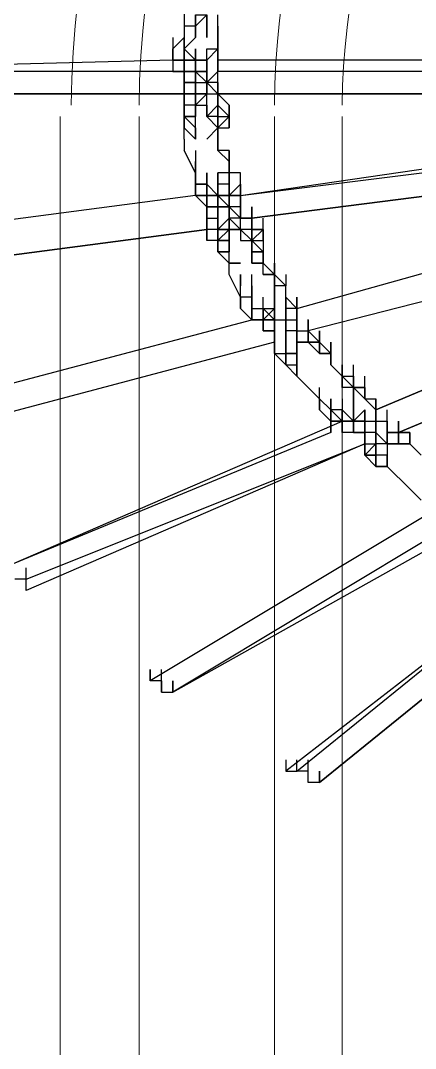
# Model space of a CAD drawing. Header units: inches. Extents: x 3324238 to 135265466, y -1036581 to 20094598.
# Drawn here: x 3353763.4 to 3353766.22, y -519275.81 to -519268.47 of the extents above; entities that cross this region are included whole.
import ezdxf

# ---------------------------------------------------------------- set-up
doc = ezdxf.new("R2010")
doc.units = ezdxf.units.IN
doc.header["$MEASUREMENT"] = 0
doc.layers.add('PDF_Geometry', color=7, linetype='Continuous')

msp = doc.modelspace()

# ---------------------------------------------------------------- linework, layer by layer
at = {"layer": 'PDF_Geometry', "lineweight": 25}
for points in [[(3353764.5711, -519268.3498), (3353764.5711, -519268.5109)], [(3353764.6517, -519268.5109), (3353764.6517, -519268.4303), (3353764.7323, -519268.4303), (3353764.7323, -519268.5109), (3353764.7323, -519268.4303), (3353764.7323, -519268.5109), (3353764.7323, -519268.5915), (3353764.7323, -519268.5109), (3353764.7323, -519268.5915), (3353764.7323, -519268.5109), (3353764.7323, -519268.4303), (3353764.7323, -519268.5109), (3353764.7323, -519268.4303), (3353764.6517, -519268.5109), (3353764.6517, -519268.4303), (3353764.6517, -519268.5109), (3353764.6517, -519268.5915)], [(3353764.8128, -519268.5109), (3353764.8128, -519268.4303)], [(3353768.8414, -519268.5109), (3353768.8414, -519268.4303), (3353768.8414, -519268.5109), (3353768.8414, -519268.4303), (3353768.8414, -519268.5109), (3353768.8414, -519268.5915), (3353768.8414, -519268.5109), (3353768.8414, -519268.5915), (3353768.8414, -519268.672), (3353768.8414, -519268.7526), (3353768.7608, -519268.7526), (3353764.8128, -519268.7526), (3353764.8128, -519268.8332), (3353764.8128, -519268.7526), (3353764.8128, -519268.8332), (3353764.8128, -519268.7526), (3353764.8128, -519268.672), (3353764.8128, -519268.7526), (3353764.8128, -519268.8332), (3353764.8128, -519268.7526), (3353764.8128, -519268.672)], [(3353764.5711, -519269.1555), (3353764.6517, -519269.1555), (3353764.6517, -519269.0749), (3353764.5711, -519269.0749), (3353764.5711, -519268.9943), (3353764.5711, -519268.9138), (3353764.5711, -519268.8332), (3353764.6517, -519268.8332), (3353764.5711, -519268.8332), (3353764.5711, -519268.7526), (3353764.4906, -519268.7526), (3353764.4906, -519268.672), (3353764.4906, -519268.7526), (3353764.5711, -519268.7526), (3353764.5711, -519268.672), (3353764.6517, -519268.5915), (3353764.6517, -519268.5109), (3353764.5711, -519268.5109), (3353764.5711, -519268.5915), (3353764.5711, -519268.672), (3353764.5711, -519268.5915), (3353764.5711, -519268.672), (3353764.5711, -519268.5915), (3353764.5711, -519268.672), (3353764.5711, -519268.5915), (3353764.5711, -519268.672), (3353764.5711, -519268.5915), (3353764.5711, -519268.672), (3353764.5711, -519268.5915), (3353764.5711, -519268.672)], [(3353764.8128, -519268.9138), (3353764.8128, -519268.9943), (3353764.8128, -519268.9138), (3353764.7323, -519268.9138), (3353764.7323, -519268.9943), (3353764.7323, -519268.9138), (3353764.7323, -519268.9943), (3353764.7323, -519268.9138), (3353764.7323, -519268.8332), (3353764.7323, -519268.7526), (3353764.7323, -519268.672), (3353764.8128, -519268.672), (3353764.8128, -519268.5915), (3353764.8128, -519268.672), (3353764.8128, -519268.5915), (3353764.8128, -519268.672), (3353764.8128, -519268.5915), (3353764.8128, -519268.672), (3353764.8128, -519268.5915), (3353764.8128, -519268.672), (3353764.8128, -519268.5915), (3353764.8128, -519268.5109), (3353764.8128, -519268.5915), (3353764.8128, -519268.5109), (3353764.8128, -519268.5915)], [(3353764.7323, -519268.5915), (3353764.7323, -519268.5109)], [(3353764.7323, -519268.5915), (3353764.7323, -519268.5109)], [(3353764.4906, -519268.5915), (3353764.4906, -519268.672), (3353764.4906, -519268.7526), (3353764.4906, -519268.8332), (3353764.5711, -519268.8332), (3353761.3482, -519268.8332), (3353761.3482, -519268.7526)], [(3353764.4906, -519268.7526), (3353764.4906, -519268.672), (3353764.5711, -519268.5915), (3353764.5711, -519268.672), (3353764.5711, -519268.5915)], [(3353764.5711, -519269.3166), (3353764.5711, -519269.236), (3353764.5711, -519269.1555), (3353764.5711, -519269.0749), (3353764.5711, -519268.9943), (3353764.5711, -519268.9138), (3353764.5711, -519268.9943), (3353764.5711, -519268.9138), (3353764.6517, -519268.9138), (3353764.5711, -519268.9138), (3353764.5711, -519268.8332), (3353764.5711, -519268.7526), (3353764.5711, -519268.672), (3353764.5711, -519268.5915), (3353764.5711, -519268.672), (3353764.5711, -519268.5915), (3353764.5711, -519268.672), (3353764.5711, -519268.7526), (3353764.5711, -519268.672), (3353764.6517, -519268.7526), (3353764.6517, -519268.8332), (3353764.6517, -519268.9138), (3353764.7323, -519268.9138), (3353764.7323, -519268.8332), (3353764.7323, -519268.7526), (3353764.7323, -519268.8332)], [(3353764.5711, -519268.672), (3353764.5711, -519268.5915)], [(3353764.8128, -519268.672), (3353764.8128, -519268.5915)], [(3353764.8128, -519268.672), (3353764.8128, -519268.5915)], [(3353764.8128, -519268.672), (3353764.8128, -519268.5915)], [(3353764.8128, -519268.672), (3353764.8128, -519268.5915)], [(3353764.8128, -519268.672), (3353764.8128, -519268.5915)], [(3353764.8128, -519268.672), (3353764.8128, -519268.5915)], [(3353764.5711, -519268.7526), (3353764.5711, -519268.672)], [(3353764.5711, -519268.672), (3353764.5711, -519268.7526), (3353764.6517, -519268.7526), (3353764.7323, -519268.7526), (3353764.6517, -519268.7526), (3353764.6517, -519268.672)], [(3353764.8128, -519268.9943), (3353764.8128, -519268.9138), (3353764.8128, -519268.8332), (3353764.8128, -519268.7526), (3353764.8128, -519268.672)], [(3353764.8128, -519268.7526), (3353764.8128, -519268.672)], [(3353764.8128, -519268.7526), (3353764.8128, -519268.672)], [(3353761.3482, -519268.9943), (3353764.5711, -519268.9943), (3353764.5711, -519268.9138), (3353764.5711, -519268.8332), (3353764.5711, -519268.7526), (3353764.5711, -519268.8332), (3353764.5711, -519268.7526), (3353764.4906, -519268.7526), (3353761.3482, -519268.8332)], [(3353768.8414, -519268.8332), (3353764.8128, -519268.8332), (3353764.7323, -519268.9138), (3353764.7323, -519268.9943), (3353764.6517, -519269.0749), (3353764.7323, -519269.0749), (3353764.7323, -519268.9943), (3353764.7323, -519268.9138), (3353764.7323, -519268.9943), (3353764.7323, -519268.9138), (3353764.7323, -519268.8332), (3353764.6517, -519268.8332), (3353764.6517, -519268.9138), (3353764.6517, -519268.8332), (3353764.5711, -519268.8332), (3353764.5711, -519268.7526), (3353764.5711, -519268.8332), (3353764.5711, -519268.7526)], [(3353764.6517, -519268.7526), (3353764.5711, -519268.7526), (3353764.6517, -519268.7526)], [(3353764.6517, -519268.8332), (3353764.6517, -519268.7526), (3353764.6517, -519268.8332)], [(3353764.6517, -519268.8332), (3353764.6517, -519268.7526)], [(3353764.6517, -519268.8332), (3353764.6517, -519268.7526)], [(3353764.6517, -519268.8332), (3353764.6517, -519268.7526)], [(3353764.6517, -519268.8332), (3353764.6517, -519268.7526)], [(3353764.6517, -519268.8332), (3353764.6517, -519268.7526)], [(3353764.6517, -519268.8332), (3353764.6517, -519268.7526)], [(3353764.6517, -519268.8332), (3353764.6517, -519268.7526)], [(3353764.7323, -519268.8332), (3353764.7323, -519268.7526)], [(3353764.7323, -519268.8332), (3353764.7323, -519268.7526)], [(3353764.7323, -519268.7526), (3353764.7323, -519268.8332)], [(3353764.8128, -519268.8332), (3353764.8128, -519268.7526)], [(3353764.7323, -519269.1555), (3353764.7323, -519269.0749), (3353764.7323, -519268.9943), (3353764.6517, -519268.9943), (3353764.5711, -519268.9943), (3353761.3482, -519268.9943), (3353761.3482, -519268.9138), (3353761.3482, -519268.8332)], [(3353764.6517, -519268.8332), (3353764.7323, -519268.9138)], [(3353764.6517, -519268.8332), (3353764.7323, -519268.8332)], [(3353764.6517, -519268.9138), (3353764.6517, -519268.8332)], [(3353764.6517, -519268.9138), (3353764.6517, -519268.8332)], [(3353764.6517, -519268.8332), (3353764.7323, -519268.8332)], [(3353764.6517, -519268.9138), (3353764.6517, -519268.8332)], [(3353764.6517, -519268.9138), (3353764.6517, -519268.8332)], [(3353764.6517, -519268.9137), (3353764.6517, -519268.8332)], [(3353764.6517, -519268.9138), (3353764.6517, -519268.8332)], [(3353764.7322, -519268.9137), (3353764.7322, -519268.8332)], [(3353764.7323, -519268.9943), (3353764.7323, -519268.9138), (3353764.7323, -519268.8332)], [(3353764.7323, -519268.9138), (3353764.7323, -519268.8332)], [(3353764.7323, -519268.9138), (3353764.7323, -519268.8332)], [(3353764.7323, -519268.9138), (3353764.7323, -519268.8332)], [(3353764.7323, -519268.9137), (3353764.7323, -519268.8332)], [(3353764.5711, -519268.9943), (3353764.6517, -519268.9943), (3353764.6517, -519268.9138)], [(3353764.6517, -519269.0749), (3353764.6517, -519268.9943), (3353764.6517, -519268.9138)], [(3353764.6517, -519268.9943), (3353764.6517, -519268.9138), (3353764.6517, -519268.9943)], [(3353764.6517, -519268.9943), (3353764.6517, -519268.9138)], [(3353764.6517, -519269.1555), (3353764.6517, -519269.0749), (3353764.6517, -519268.9943), (3353764.5711, -519268.9943)], [(3353764.5711, -519269.0749), (3353764.5711, -519268.9943)], [(3353764.6517, -519269.0749), (3353764.6517, -519269.1555), (3353764.6517, -519269.0749), (3353764.6517, -519268.9943)], [(3353764.6517, -519268.9943), (3353764.6517, -519269.0749), (3353764.7323, -519269.0749)], [(3353764.7322, -519269.0749), (3353764.7322, -519268.9943)], [(3353764.7323, -519268.9943), (3353764.8128, -519268.9943)], [(3353768.7608, -519268.9943), (3353764.8128, -519268.9943), (3353768.7608, -519268.9943)], [(3353764.8128, -519269.0749), (3353764.8128, -519268.9943)], [(3353764.5711, -519269.0749), (3353764.5711, -519269.1555), (3353764.5711, -519269.0749), (3353764.5711, -519269.1555), (3353764.6517, -519269.1555)], [(3353764.5711, -519269.1555), (3353764.5711, -519269.0749)], [(3353764.5711, -519269.236), (3353764.5711, -519269.1555), (3353764.5711, -519269.0749)], [(3353764.5711, -519269.1555), (3353764.5711, -519269.0749)], [(3353764.6517, -519269.0749), (3353764.6517, -519269.1555), (3353764.6517, -519269.0749)], [(3353764.6517, -519269.1555), (3353764.6517, -519269.0749)], [(3353764.8934, -519269.5583), (3353764.8934, -519269.6389), (3353764.8934, -519269.7195), (3353764.974, -519269.6389), (3353764.974, -519269.5583), (3353764.8934, -519269.5583), (3353764.8934, -519269.4777), (3353764.8934, -519269.3972), (3353764.8128, -519269.3972), (3353764.8128, -519269.3166), (3353764.8128, -519269.236), (3353764.8128, -519269.3166), (3353764.8128, -519269.3972), (3353764.8128, -519269.3166), (3353764.8128, -519269.236), (3353764.7323, -519269.3166), (3353764.8128, -519269.236), (3353764.7323, -519269.1555), (3353764.8128, -519269.0749), (3353764.8128, -519269.1555), (3353764.8128, -519269.236), (3353764.8128, -519269.1555), (3353764.8128, -519269.236), (3353764.8128, -519269.1555), (3353764.8128, -519269.236), (3353764.8128, -519269.1555)], [(3353764.7323, -519269.1555), (3353764.7323, -519269.0749), (3353764.7323, -519269.1555)], [(3353764.8128, -519269.1555), (3353764.8128, -519269.0749)], [(3353764.8128, -519269.1555), (3353764.8128, -519269.0749)], [(3353764.5711, -519269.236), (3353764.5711, -519269.1555), (3353764.5711, -519269.236)], [(3353764.5711, -519269.1555), (3353764.6517, -519269.1555), (3353764.5711, -519269.1555)], [(3353764.6517, -519269.1555), (3353764.5711, -519269.1555), (3353764.5711, -519269.236)], [(3353764.5711, -519269.236), (3353764.5711, -519269.1555)], [(3353764.8128, -519269.1555), (3353764.7323, -519269.1555)], [(3353764.8128, -519269.236), (3353764.8128, -519269.1555)], [(3353764.8128, -519269.236), (3353764.8934, -519269.236), (3353764.8934, -519269.1555)], [(3353764.8128, -519269.236), (3353764.8128, -519269.1555)], [(3353764.8128, -519269.1555), (3353764.8128, -519269.236), (3353764.8128, -519269.1555)], [(3353764.8128, -519269.1555), (3353764.8128, -519269.236)], [(3353764.8128, -519269.236), (3353764.8128, -519269.1555)], [(3353765.0546, -519269.9612), (3353765.0546, -519270.0418), (3353765.0546, -519269.9612), (3353765.0546, -519270.0418), (3353764.974, -519269.9612), (3353764.974, -519269.8806), (3353764.974, -519269.8), (3353764.8934, -519269.8), (3353764.8934, -519269.8806), (3353764.8934, -519269.8), (3353764.8934, -519269.7195), (3353764.974, -519269.7195), (3353768.8414, -519269.1555)], [(3353764.8128, -519269.3166), (3353764.8128, -519269.236), (3353764.8128, -519269.3166)], [(3353764.8128, -519269.3166), (3353764.8128, -519269.236)], [(3353764.974, -519269.7195), (3353764.974, -519269.6389), (3353764.974, -519269.7195), (3353764.8934, -519269.7195), (3353764.8934, -519269.8), (3353764.8934, -519269.7195), (3353764.8934, -519269.6389), (3353764.8934, -519269.7195), (3353764.8934, -519269.8), (3353764.8934, -519269.8806), (3353764.8934, -519269.8), (3353764.8934, -519269.8806), (3353764.8934, -519269.8), (3353764.8934, -519269.7195), (3353764.8934, -519269.8), (3353764.8934, -519269.7195), (3353764.8934, -519269.8), (3353764.8934, -519269.8806), (3353764.8934, -519269.8), (3353764.8934, -519269.7195), (3353764.8934, -519269.6389), (3353764.8934, -519269.7195), (3353764.8934, -519269.6389), (3353764.8934, -519269.7195), (3353764.8934, -519269.6389), (3353764.8934, -519269.7195), (3353764.974, -519269.7195), (3353768.8414, -519269.236)], [(3353764.5711, -519269.3166), (3353764.5711, -519269.3972)], [(3353764.6517, -519269.3972), (3353764.6517, -519269.4777), (3353764.6517, -519269.5583), (3353764.6517, -519269.6389), (3353764.6517, -519269.7195), (3353764.6517, -519269.6389), (3353764.6517, -519269.5583), (3353764.6517, -519269.6389), (3353764.6517, -519269.5583), (3353764.6517, -519269.6389), (3353764.6517, -519269.5583), (3353764.6517, -519269.6389), (3353764.6517, -519269.5583), (3353764.6517, -519269.6389), (3353764.6517, -519269.7195), (3353764.6517, -519269.6389), (3353764.6517, -519269.5583), (3353764.6517, -519269.4777), (3353764.6517, -519269.5583), (3353764.6517, -519269.6389), (3353764.6517, -519269.7195), (3353764.6517, -519269.6389), (3353764.6517, -519269.5583), (3353764.5711, -519269.3972)], [(3353764.8128, -519269.3972), (3353764.8934, -519269.4777), (3353764.8934, -519269.5583), (3353764.8934, -519269.6389), (3353764.8128, -519269.6389), (3353764.8128, -519269.7195), (3353764.8128, -519269.6389), (3353764.8128, -519269.7195), (3353764.8128, -519269.6389), (3353764.8128, -519269.7195), (3353764.8128, -519269.6389), (3353764.8128, -519269.7195), (3353764.8128, -519269.6389), (3353764.8128, -519269.7195), (3353764.8128, -519269.8), (3353764.8128, -519269.8806), (3353764.8128, -519269.8), (3353764.8128, -519269.8806), (3353764.8128, -519269.8), (3353764.8128, -519269.8806), (3353764.8128, -519269.8), (3353764.8128, -519269.8806), (3353764.8128, -519269.9612), (3353764.8128, -519269.8806), (3353764.8128, -519269.9612), (3353764.8934, -519269.8806), (3353764.8934, -519269.8), (3353764.8934, -519269.7195), (3353764.8934, -519269.8), (3353764.8934, -519269.7195), (3353764.8128, -519269.7195), (3353764.8934, -519269.7195), (3353764.8934, -519269.8), (3353764.8934, -519269.8806), (3353764.8934, -519269.8), (3353764.8934, -519269.7195), (3353764.8934, -519269.6389), (3353764.8934, -519269.7195), (3353764.8934, -519269.6389), (3353764.8934, -519269.5583), (3353764.8128, -519269.5583), (3353764.8128, -519269.6389), (3353764.8128, -519269.7195), (3353764.8128, -519269.6389), (3353764.8128, -519269.7195), (3353764.8128, -519269.8)], [(3353764.8934, -519269.4778), (3353764.8934, -519269.3972)], [(3353768.8414, -519269.3972), (3353765.0546, -519269.8806), (3353768.8414, -519269.3972)], [(3353764.6517, -519269.4777), (3353764.6517, -519269.5583), (3353764.6517, -519269.6389), (3353764.7323, -519269.6389), (3353764.7323, -519269.7195), (3353764.7323, -519269.6389), (3353764.7323, -519269.7195), (3353764.7323, -519269.8), (3353764.7323, -519269.7195), (3353764.7323, -519269.8), (3353764.7323, -519269.8806), (3353764.7323, -519269.8), (3353764.7323, -519269.7195), (3353764.7323, -519269.8), (3353764.7323, -519269.7195)], [(3353764.6517, -519269.5583), (3353764.6517, -519269.4778)], [(3353764.8934, -519269.4778), (3353764.8934, -519269.5583), (3353764.8128, -519269.5583), (3353764.8128, -519269.6389), (3353764.8128, -519269.5583), (3353764.8128, -519269.6389), (3353764.8128, -519269.7195), (3353764.8128, -519269.8), (3353764.8128, -519269.7195), (3353764.8128, -519269.6389), (3353764.8128, -519269.7195), (3353764.8128, -519269.8), (3353764.8128, -519269.7195), (3353764.8128, -519269.6389), (3353764.8128, -519269.7195), (3353764.8128, -519269.6389), (3353764.8128, -519269.7195), (3353764.8128, -519269.8), (3353764.8128, -519269.7195)], [(3353764.8934, -519269.4777), (3353764.8934, -519269.5583), (3353764.8934, -519269.4777)], [(3353764.8934, -519269.5583), (3353764.8934, -519269.4777)], [(3353764.8934, -519269.5583), (3353764.8934, -519269.4778)], [(3353765.3768, -519270.6058), (3353765.3768, -519270.6863), (3353765.3768, -519270.6058), (3353765.3768, -519270.6863), (3353765.3768, -519270.7669), (3353765.3768, -519270.6863), (3353765.3768, -519270.7669), (3353765.3768, -519270.6863), (3353765.3768, -519270.6058), (3353765.3768, -519270.5252), (3353765.3768, -519270.6058), (3353765.3768, -519270.5252), (3353765.3768, -519270.6058), (3353765.3768, -519270.5252), (3353765.3768, -519270.6058), (3353765.3768, -519270.5252), (3353765.3768, -519270.4446), (3353765.3768, -519270.5252), (3353768.8414, -519269.5583), (3353768.922, -519269.5583), (3353768.922, -519269.4778), (3353768.922, -519269.5583), (3353768.922, -519269.6389)], [(3353764.6517, -519269.5583), (3353764.6517, -519269.6389), (3353764.6517, -519269.5583)], [(3353764.6517, -519269.6389), (3353764.6517, -519269.5583)], [(3353764.6517, -519269.6389), (3353764.6517, -519269.5583)], [(3353764.6517, -519269.6389), (3353764.6517, -519269.5583)], [(3353764.6517, -519269.6389), (3353764.6517, -519269.5583)], [(3353764.8934, -519269.7195), (3353764.8934, -519269.6389), (3353764.8934, -519269.7195), (3353764.8934, -519269.8), (3353764.8128, -519269.8), (3353764.8128, -519269.7195), (3353764.7323, -519269.7195), (3353764.7323, -519269.6389), (3353764.7323, -519269.5583), (3353764.7323, -519269.6389), (3353764.7323, -519269.5583)], [(3353764.6517, -519269.7195), (3353764.6517, -519269.6389)], [(3353764.6517, -519269.7195), (3353764.6517, -519269.6389)], [(3353764.6517, -519269.6389), (3353764.7323, -519269.6389), (3353764.6517, -519269.6389)], [(3353764.6517, -519269.7195), (3353764.6517, -519269.6389)], [(3353764.7323, -519269.8), (3353764.7323, -519269.7195), (3353764.7323, -519269.6389), (3353764.7323, -519269.7195), (3353764.6517, -519269.7195), (3353764.7323, -519269.8), (3353764.7323, -519269.7195)], [(3353764.7323, -519269.8), (3353764.7323, -519269.7195), (3353764.7323, -519269.6389)], [(3353764.7323, -519269.7195), (3353764.7323, -519269.6389)], [(3353765.2963, -519270.2835), (3353765.2963, -519270.364), (3353765.2157, -519270.364), (3353765.2157, -519270.2835), (3353765.2157, -519270.364), (3353765.2157, -519270.4446), (3353765.2157, -519270.364), (3353765.2157, -519270.4446), (3353765.2157, -519270.5252), (3353765.2157, -519270.6058), (3353765.1351, -519270.6058), (3353765.1351, -519270.6863), (3353765.1351, -519270.6058), (3353765.2157, -519270.5252), (3353765.2157, -519270.6058), (3353765.2157, -519270.6863), (3353765.1351, -519270.6863), (3353765.1351, -519270.6058), (3353765.1351, -519270.6863), (3353765.1351, -519270.6058), (3353765.0546, -519270.6058), (3353765.0546, -519270.5252), (3353765.0546, -519270.4446), (3353765.0546, -519270.5252), (3353765.0546, -519270.4446), (3353765.0546, -519270.5252), (3353765.0546, -519270.4446), (3353764.974, -519270.4446), (3353764.8934, -519270.2835), (3353764.8934, -519270.2029), (3353764.8128, -519270.1223), (3353764.8128, -519270.0418), (3353764.8128, -519269.9612), (3353764.8128, -519269.8806), (3353764.8128, -519269.8), (3353764.8128, -519269.7195), (3353764.8934, -519269.8), (3353764.974, -519269.8806), (3353764.974, -519269.8), (3353764.974, -519269.8806), (3353765.0546, -519269.8806), (3353765.0546, -519269.8), (3353765.0546, -519269.8806), (3353765.0546, -519269.8), (3353765.0546, -519269.8806), (3353765.0546, -519269.8), (3353765.0546, -519269.8806), (3353765.0546, -519269.9612), (3353764.974, -519269.9612), (3353764.8934, -519269.9612), (3353764.8934, -519269.8806), (3353764.8934, -519269.8), (3353764.8934, -519269.7195), (3353764.8934, -519269.6389)], [(3353764.8128, -519269.7195), (3353764.8128, -519269.6389)], [(3353764.8128, -519269.7195), (3353764.8128, -519269.6389)], [(3353764.8128, -519269.7195), (3353764.8128, -519269.6389)], [(3353764.8128, -519269.7195), (3353764.8128, -519269.6389)], [(3353764.8128, -519269.7195), (3353764.8128, -519269.6389)], [(3353764.8128, -519269.7195), (3353764.8128, -519269.6389)], [(3353764.8128, -519269.7195), (3353764.8128, -519269.6389)], [(3353764.8128, -519269.7195), (3353764.8128, -519269.6389)], [(3353764.8128, -519269.7195), (3353764.8128, -519269.6389)], [(3353764.8128, -519269.7195), (3353764.8128, -519269.6389)], [(3353764.8128, -519269.7195), (3353764.8128, -519269.6389)], [(3353764.8934, -519269.8806), (3353764.8934, -519269.8), (3353764.8934, -519269.8806), (3353764.8934, -519269.8), (3353764.8934, -519269.7195), (3353764.8934, -519269.6389)], [(3353764.8934, -519269.7195), (3353764.8934, -519269.6389)], [(3353764.8934, -519269.7195), (3353764.8934, -519269.6389)], [(3353765.0546, -519269.8806), (3353764.974, -519269.8806), (3353764.974, -519269.8), (3353764.974, -519269.7195), (3353764.974, -519269.6389), (3353764.974, -519269.7195), (3353764.974, -519269.8)], [(3353764.6517, -519269.7195), (3353761.59, -519270.1223)], [(3353764.6517, -519269.7195), (3353761.59, -519270.1223)], [(3353764.7323, -519269.8), (3353764.7323, -519269.7195), (3353764.6517, -519269.7195)], [(3353764.7323, -519269.8), (3353764.7323, -519269.7195), (3353764.8128, -519269.7195)], [(3353765.0546, -519270.0418), (3353765.0546, -519269.9612), (3353765.0546, -519269.8806), (3353764.974, -519269.8806), (3353764.8934, -519269.8806), (3353764.8934, -519269.9612), (3353764.974, -519269.9612), (3353764.974, -519270.0418), (3353765.0546, -519270.0418), (3353764.974, -519269.9612), (3353764.8934, -519269.8806), (3353764.8934, -519269.8), (3353764.8934, -519269.8806), (3353764.8128, -519269.9612), (3353764.8128, -519269.8806), (3353764.8128, -519269.8), (3353764.8128, -519269.8806), (3353764.8128, -519269.8), (3353764.8128, -519269.7195), (3353764.8128, -519269.8), (3353764.8128, -519269.8806), (3353764.8128, -519269.8), (3353764.8128, -519269.8806), (3353764.8128, -519269.9612), (3353764.8128, -519270.0418), (3353764.8128, -519270.1223), (3353764.8128, -519270.0418), (3353764.8128, -519269.9612), (3353764.8128, -519270.0418), (3353764.8934, -519270.0418), (3353764.8934, -519269.9612), (3353764.8934, -519270.0418), (3353764.8128, -519270.0418), (3353764.8934, -519269.9612), (3353764.8128, -519270.0418), (3353764.8128, -519269.9612)], [(3353764.8128, -519269.8), (3353764.8128, -519269.7195)], [(3353764.8128, -519269.8806), (3353764.8128, -519269.8), (3353764.8128, -519269.7195)], [(3353764.8934, -519269.7195), (3353764.8934, -519269.8)], [(3353764.974, -519269.8806), (3353764.974, -519269.8), (3353764.974, -519269.7195)], [(3353768.922, -519269.8806), (3353768.922, -519269.8), (3353768.922, -519269.8806), (3353768.922, -519269.8), (3353768.922, -519269.7195), (3353768.922, -519269.8), (3353768.922, -519269.7195), (3353768.922, -519269.8), (3353768.922, -519269.7195), (3353768.922, -519269.8), (3353768.922, -519269.7195), (3353768.922, -519269.8), (3353765.4574, -519270.6863), (3353765.4574, -519270.7669), (3353765.4574, -519270.6863), (3353765.538, -519270.7669), (3353765.538, -519270.6863), (3353765.538, -519270.7669), (3353765.538, -519270.8475), (3353765.538, -519270.7669), (3353765.538, -519270.6863)], [(3353764.7323, -519269.8), (3353764.8128, -519269.8), (3353764.7323, -519269.8)], [(3353764.8128, -519269.8), (3353764.8934, -519269.8)], [(3353764.8128, -519269.8806), (3353764.8128, -519269.8)], [(3353764.8934, -519269.8806), (3353764.8934, -519269.8)], [(3353764.8934, -519269.8), (3353764.8934, -519269.8806), (3353764.8934, -519269.9612)], [(3353764.8934, -519269.8806), (3353764.8934, -519269.8)], [(3353764.8934, -519269.8806), (3353764.8934, -519269.8)], [(3353764.8934, -519269.8806), (3353764.8934, -519269.8)], [(3353765.0545, -519269.8806), (3353765.0545, -519269.8)], [(3353765.0545, -519269.8806), (3353765.0545, -519269.8)], [(3353765.0545, -519269.8806), (3353765.0545, -519269.8)], [(3353765.0545, -519269.8806), (3353765.0545, -519269.8)], [(3353765.0546, -519269.8), (3353765.0546, -519269.8806), (3353765.0546, -519269.9612), (3353765.0546, -519270.0418), (3353765.0546, -519270.1223), (3353765.0546, -519270.0418), (3353765.0546, -519269.9612), (3353765.0546, -519269.8806), (3353765.0546, -519269.9612), (3353765.0546, -519270.0418), (3353765.0546, -519269.9612), (3353765.0546, -519270.0418), (3353765.1351, -519269.9612), (3353765.1351, -519269.8806)], [(3353765.9408, -519271.2503), (3353765.9408, -519271.1698), (3353765.9408, -519271.2503), (3353765.9408, -519271.1698), (3353765.9408, -519271.2503), (3353765.9408, -519271.1698), (3353765.9408, -519271.2503), (3353765.9408, -519271.3309), (3353765.9408, -519271.2503), (3353765.9408, -519271.3309), (3353765.9408, -519271.2503), (3353769.0025, -519269.9612), (3353769.0025, -519269.8806), (3353769.0025, -519269.8), (3353769.0025, -519269.8806), (3353769.0025, -519269.8), (3353769.0025, -519269.8806), (3353768.922, -519269.8806)], [(3353764.8128, -519269.8806), (3353764.8128, -519269.9612), (3353764.7323, -519269.9612), (3353764.7323, -519270.0418), (3353764.7323, -519269.9612), (3353761.6705, -519270.364), (3353761.6705, -519270.2835), (3353761.6705, -519270.364), (3353764.7323, -519269.9612), (3353764.7323, -519269.8806), (3353764.8128, -519269.8806), (3353764.8128, -519269.9612)], [(3353764.7323, -519269.9612), (3353764.7323, -519269.8806)], [(3353764.8934, -519270.0418), (3353764.8128, -519270.0418), (3353764.8128, -519269.9612), (3353764.8128, -519270.0418), (3353764.8128, -519270.1223), (3353764.8128, -519270.0418), (3353764.8128, -519270.1223), (3353764.8128, -519270.0418), (3353764.8128, -519270.1223), (3353764.8128, -519270.0418), (3353764.7323, -519270.0418), (3353764.7323, -519269.9612), (3353764.7323, -519269.8806), (3353764.7323, -519269.9612), (3353764.7323, -519269.8806), (3353764.7323, -519269.9612), (3353764.7323, -519269.8806)], [(3353764.8128, -519269.9612), (3353764.8128, -519269.8806)], [(3353764.8128, -519269.9612), (3353764.8128, -519269.8806)], [(3353764.8934, -519269.8806), (3353764.8934, -519269.9612), (3353764.8934, -519269.8806)], [(3353764.974, -519269.9612), (3353764.974, -519269.8806)], [(3353765.0545, -519269.9612), (3353765.0545, -519269.8806)], [(3353764.8934, -519269.9612), (3353764.8128, -519269.9612), (3353764.8934, -519269.9612)], [(3353764.8128, -519270.0417), (3353764.8128, -519269.9612)], [(3353765.0546, -519269.9612), (3353765.1351, -519269.9612), (3353765.0546, -519269.9612)], [(3353765.2157, -519270.6058), (3353765.2963, -519270.6058), (3353765.2963, -519270.5252), (3353765.2963, -519270.4446), (3353765.2963, -519270.364), (3353765.2157, -519270.2835), (3353765.1351, -519270.2029), (3353765.1351, -519270.1223), (3353765.1351, -519270.2029), (3353765.1351, -519270.1223), (3353765.0546, -519270.1223), (3353765.1351, -519270.1223), (3353765.0546, -519270.0418), (3353765.0546, -519269.9612), (3353765.0546, -519270.0418), (3353765.0546, -519270.1223), (3353765.0546, -519270.2029), (3353765.0546, -519270.1223), (3353765.0546, -519270.0418), (3353765.1351, -519270.0418), (3353765.1351, -519269.9612), (3353765.1351, -519270.0418), (3353765.1351, -519270.1223)], [(3353765.1351, -519270.2835), (3353765.2157, -519270.2835), (3353765.2157, -519270.2029), (3353765.2157, -519270.2835), (3353765.2157, -519270.364), (3353765.2157, -519270.2835), (3353765.1351, -519270.2835), (3353765.1351, -519270.2029), (3353765.1351, -519270.1223), (3353765.1351, -519270.2029), (3353765.0546, -519270.2029), (3353765.0546, -519270.1223), (3353765.0546, -519270.0418), (3353765.0546, -519270.1223), (3353765.0546, -519270.0418), (3353765.0546, -519269.9612), (3353765.0546, -519270.0418), (3353765.0546, -519269.9612)], [(3353765.0546, -519270.0418), (3353765.0546, -519269.9612)], [(3353769.0025, -519269.9612), (3353765.9408, -519271.2503)], [(3353764.8934, -519270.0417), (3353764.8128, -519270.0417)], [(3353764.8934, -519270.2029), (3353764.8934, -519270.1223), (3353764.8128, -519270.1223), (3353764.8934, -519270.1223), (3353764.8934, -519270.0418), (3353764.8934, -519270.1223)], [(3353764.8128, -519270.0418), (3353764.8128, -519270.1223), (3353764.8128, -519270.0418)], [(3353765.0545, -519270.1223), (3353765.0545, -519270.0418)], [(3353765.0546, -519270.2029), (3353765.0546, -519270.1223)], [(3353765.1351, -519270.2029), (3353765.1351, -519270.1223)], [(3353764.8934, -519270.2029), (3353764.974, -519270.2029), (3353764.8934, -519270.2029)], [(3353765.0546, -519270.2029), (3353765.1351, -519270.2029), (3353765.0546, -519270.2029)], [(3353765.2157, -519270.2835), (3353765.2157, -519270.2029)], [(3353766.0214, -519271.4115), (3353766.0214, -519271.3309), (3353766.0214, -519271.4115), (3353766.0214, -519271.3309), (3353766.0214, -519271.4115), (3353766.0214, -519271.3309), (3353766.0214, -519271.4115), (3353766.102, -519271.4115), (3353766.102, -519271.492), (3353766.1825, -519271.492), (3353766.1825, -519271.4115), (3353766.1825, -519271.492), (3353766.1825, -519271.4115), (3353766.1825, -519271.492), (3353766.1825, -519271.4115), (3353766.102, -519271.4115), (3353769.0025, -519270.2029), (3353766.102, -519271.4115), (3353766.0214, -519271.4115), (3353766.0214, -519271.492), (3353766.0214, -519271.5726), (3353766.0214, -519271.6532), (3353765.9408, -519271.6532), (3353765.8603, -519271.5726), (3353765.8603, -519271.492), (3353765.8603, -519271.4115), (3353765.8603, -519271.3309)], [(3353764.974, -519270.4446), (3353764.974, -519270.364), (3353764.974, -519270.2835)], [(3353764.974, -519270.4446), (3353764.974, -519270.364), (3353764.974, -519270.2835), (3353764.974, -519270.364)], [(3353765.0545, -519270.4446), (3353765.0545, -519270.364), (3353765.0545, -519270.2835)], [(3353765.2157, -519270.2835), (3353765.2157, -519270.364), (3353765.2157, -519270.2835)], [(3353765.2157, -519270.364), (3353765.2157, -519270.2835)], [(3353765.2157, -519270.364), (3353765.2157, -519270.2835)], [(3353765.0546, -519270.4446), (3353765.0546, -519270.5252), (3353765.0546, -519270.4446), (3353765.0546, -519270.364), (3353765.0546, -519270.4446), (3353765.0546, -519270.5252), (3353765.0546, -519270.4446), (3353765.0546, -519270.5252), (3353765.0546, -519270.6058), (3353765.0546, -519270.5252), (3353765.1351, -519270.5252), (3353765.1351, -519270.6058), (3353765.0546, -519270.6058), (3353765.0546, -519270.5252), (3353765.0546, -519270.4446), (3353765.0546, -519270.5252), (3353765.0546, -519270.4446), (3353765.0546, -519270.5252), (3353765.1351, -519270.5252), (3353765.1351, -519270.6058), (3353765.0546, -519270.6058), (3353765.1351, -519270.6058), (3353765.2157, -519270.6058), (3353765.2157, -519270.6863), (3353765.2157, -519270.6058), (3353765.2157, -519270.5252), (3353765.2157, -519270.6058), (3353765.2157, -519270.6863), (3353765.2157, -519270.6058), (3353765.2157, -519270.5252), (3353765.2157, -519270.6058), (3353765.2157, -519270.6863), (3353765.2157, -519270.7669), (3353765.2157, -519270.6863), (3353765.2157, -519270.7669), (3353765.2157, -519270.6863), (3353765.2157, -519270.7669), (3353765.2157, -519270.6863), (3353765.2157, -519270.7669), (3353765.2157, -519270.8475), (3353765.2963, -519270.8475), (3353765.2963, -519270.928), (3353765.2963, -519270.8475), (3353765.3768, -519270.8475), (3353765.3768, -519270.928), (3353765.3768, -519271.0086), (3353765.2963, -519270.928), (3353765.3768, -519270.928), (3353765.3768, -519271.0086), (3353765.3768, -519270.928)], [(3353764.974, -519270.4446), (3353764.974, -519270.5252), (3353764.974, -519270.4446)], [(3353765.0545, -519270.5252), (3353765.0545, -519270.4446)], [(3353765.1351, -519270.6058), (3353765.1351, -519270.5252), (3353765.1351, -519270.4446)], [(3353765.2157, -519270.7669), (3353765.2157, -519270.6863), (3353765.2157, -519270.6058), (3353765.2157, -519270.5252), (3353765.2157, -519270.6058), (3353765.2157, -519270.5252), (3353765.2157, -519270.4446)], [(3353765.2962, -519270.4446), (3353765.2962, -519270.5252)], [(3353765.2963, -519270.5252), (3353765.2963, -519270.4446)], [(3353765.2963, -519270.5252), (3353765.2963, -519270.4446)], [(3353765.3768, -519270.7669), (3353765.3768, -519270.6863), (3353765.3768, -519270.7669), (3353765.3768, -519270.6863), (3353765.3768, -519270.7669), (3353765.3768, -519270.6863), (3353765.3768, -519270.7669), (3353765.3768, -519270.6863), (3353765.3768, -519270.6058), (3353765.3768, -519270.6863), (3353765.4574, -519270.6863), (3353765.4574, -519270.6058), (3353765.4574, -519270.6863), (3353765.4574, -519270.6058), (3353765.4574, -519270.6863), (3353765.4574, -519270.7669), (3353765.538, -519270.7669), (3353765.538, -519270.8475), (3353765.538, -519270.7669), (3353765.4574, -519270.7669), (3353765.3768, -519270.7669), (3353765.3768, -519270.6863), (3353765.3768, -519270.7669), (3353765.3768, -519270.6863), (3353765.3768, -519270.7669), (3353765.3768, -519270.6863), (3353765.3768, -519270.6058), (3353765.3768, -519270.6863), (3353765.2963, -519270.6863), (3353765.2963, -519270.6058), (3353765.2963, -519270.6863), (3353765.2963, -519270.7669), (3353765.2963, -519270.6863), (3353765.2963, -519270.6058), (3353765.3768, -519270.6058), (3353765.3768, -519270.5252), (3353765.2963, -519270.5252), (3353765.2963, -519270.4446), (3353765.3768, -519270.5252), (3353765.3768, -519270.4446)], [(3353765.2963, -519270.5252), (3353765.2963, -519270.4446)], [(3353765.2963, -519270.5252), (3353765.2963, -519270.4446)], [(3353765.3768, -519270.5252), (3353765.3768, -519270.4446)], [(3353765.3768, -519270.5252), (3353765.3768, -519270.4446)], [(3353765.3768, -519270.5252), (3353765.3768, -519270.4446)], [(3353762.3151, -519271.3309), (3353765.0546, -519270.6058), (3353765.0546, -519270.5252), (3353765.1351, -519270.5252), (3353765.1351, -519270.6058), (3353765.1351, -519270.5252), (3353765.1351, -519270.6058), (3353765.1351, -519270.5252), (3353765.2157, -519270.5252), (3353765.2157, -519270.6058), (3353765.2157, -519270.5252), (3353765.2157, -519270.6058), (3353765.2157, -519270.5252), (3353765.2157, -519270.6058)], [(3353764.974, -519270.5252), (3353765.0546, -519270.6058), (3353765.0546, -519270.5252), (3353765.0546, -519270.6058), (3353765.1351, -519270.6058), (3353765.1351, -519270.6863)], [(3353765.0545, -519270.6057), (3353765.0545, -519270.5252)], [(3353765.0545, -519270.6058), (3353765.0545, -519270.5252)], [(3353765.0546, -519270.6058), (3353765.0546, -519270.5252), (3353765.0546, -519270.6058)], [(3353765.0546, -519270.6058), (3353765.0546, -519270.5252)], [(3353765.1351, -519270.5252), (3353765.1351, -519270.6058), (3353765.1351, -519270.6863), (3353765.2157, -519270.6863), (3353765.2157, -519270.7669), (3353765.2157, -519270.8475), (3353765.2157, -519270.7669), (3353765.2157, -519270.8475), (3353765.2157, -519270.7669), (3353765.2157, -519270.8475), (3353765.2963, -519270.928), (3353765.3768, -519270.928), (3353765.3768, -519270.8475), (3353765.3768, -519270.928), (3353765.3768, -519270.8475), (3353765.3768, -519270.928), (3353765.3768, -519270.8475), (3353765.3768, -519270.928), (3353765.3768, -519270.8475), (3353765.3768, -519270.7669), (3353765.3768, -519270.8475)], [(3353765.1351, -519270.6058), (3353765.1351, -519270.5252)], [(3353765.2157, -519270.6058), (3353765.2157, -519270.5252)], [(3353765.2157, -519270.6058), (3353765.2157, -519270.5252)], [(3353765.2157, -519270.5252), (3353765.2157, -519270.6058)], [(3353765.2157, -519270.6058), (3353765.2157, -519270.5252)], [(3353765.2157, -519270.6058), (3353765.2157, -519270.5252)], [(3353765.2962, -519270.6058), (3353765.2962, -519270.5252)], [(3353765.3768, -519270.5252), (3353765.3768, -519270.6058), (3353765.3768, -519270.5252), (3353765.3768, -519270.6058), (3353765.3768, -519270.6863), (3353765.3768, -519270.7669), (3353765.3768, -519270.8475), (3353765.2963, -519270.8475), (3353765.2963, -519270.928), (3353765.3768, -519270.928), (3353765.3768, -519271.0086)], [(3353765.2963, -519270.6058), (3353765.2963, -519270.5252)], [(3353765.2963, -519270.6058), (3353765.2963, -519270.5252)], [(3353765.2963, -519270.6058), (3353765.2963, -519270.5252)], [(3353765.2963, -519270.6058), (3353765.2963, -519270.5252)], [(3353765.2963, -519270.5252), (3353765.2963, -519270.6058)], [(3353765.2157, -519270.6863), (3353765.2157, -519270.6058)], [(3353765.2157, -519270.6863), (3353765.2157, -519270.6058)], [(3353765.2157, -519270.6863), (3353765.2157, -519270.6058)], [(3353765.2157, -519270.6863), (3353765.2157, -519270.6058)], [(3353765.2157, -519270.6863), (3353765.2157, -519270.6058)], [(3353765.2157, -519270.6863), (3353765.2157, -519270.6058)], [(3353765.2157, -519270.6863), (3353765.2157, -519270.6058)], [(3353765.2157, -519270.6863), (3353765.2157, -519270.6058)], [(3353765.2157, -519270.6863), (3353765.2157, -519270.6058)], [(3353765.2157, -519270.6863), (3353765.2157, -519270.6058)], [(3353765.3768, -519270.6863), (3353765.3768, -519270.6058)], [(3353765.3768, -519270.6863), (3353765.3768, -519270.6058)], [(3353765.4574, -519270.6863), (3353765.4574, -519270.6057)], [(3353765.4574, -519270.6863), (3353765.4574, -519270.6057)], [(3353765.4574, -519270.6863), (3353765.4574, -519270.6057)], [(3353765.4574, -519270.6863), (3353765.4574, -519270.6058)], [(3353765.4574, -519270.6863), (3353765.4574, -519270.6058)], [(3353765.4574, -519270.6863), (3353765.4574, -519270.6058)], [(3353765.4574, -519270.6863), (3353765.4574, -519270.6058)], [(3353765.4574, -519270.6863), (3353765.4574, -519270.6058)], [(3353765.4574, -519270.6863), (3353765.4574, -519270.6058)], [(3353765.2157, -519270.7669), (3353765.2157, -519270.6863)], [(3353765.2157, -519270.7669), (3353765.2157, -519270.6863)], [(3353765.2157, -519270.7669), (3353765.2157, -519270.6863)], [(3353765.2963, -519270.7669), (3353765.2963, -519270.6863)], [(3353765.3768, -519270.928), (3353765.3768, -519270.8475), (3353765.3768, -519270.7669), (3353765.3768, -519270.6863)], [(3353765.3768, -519270.7669), (3353765.3768, -519270.6863)], [(3353765.3768, -519270.7669), (3353765.3768, -519270.6863)], [(3353765.2157, -519270.7669), (3353762.4763, -519271.492)], [(3353765.2962, -519270.928), (3353765.2962, -519270.8475), (3353765.2962, -519270.7669)], [(3353765.2963, -519270.8475), (3353765.2963, -519270.928), (3353765.2963, -519270.8475), (3353765.2963, -519270.928), (3353765.2963, -519270.8475), (3353765.2963, -519270.928), (3353765.2963, -519270.8475), (3353765.2963, -519270.928), (3353765.2963, -519270.8475), (3353765.2963, -519270.7669), (3353765.2963, -519270.8475), (3353765.2963, -519270.928), (3353765.3768, -519270.928), (3353765.3768, -519271.0086), (3353765.538, -519271.1698), (3353765.6185, -519271.2503), (3353765.6185, -519271.3309), (3353765.6991, -519271.3309), (3353765.6991, -519271.4115), (3353765.6991, -519271.3309), (3353765.6185, -519271.2503), (3353765.6185, -519271.3309), (3353765.6991, -519271.3309), (3353765.7797, -519271.3309), (3353765.7797, -519271.2503), (3353765.7797, -519271.1698), (3353765.7797, -519271.0892)], [(3353765.4574, -519270.7669), (3353765.3768, -519270.7669), (3353765.4574, -519270.7669)], [(3353765.4574, -519270.7669), (3353765.538, -519270.8475), (3353765.4574, -519270.7669)], [(3353765.538, -519270.8475), (3353765.538, -519270.7669), (3353765.6185, -519270.8475), (3353765.6185, -519270.7669), (3353765.6185, -519270.8475), (3353765.6185, -519270.928), (3353765.6185, -519270.8475)], [(3353765.538, -519270.8475), (3353765.538, -519270.7669)], [(3353765.538, -519270.8475), (3353765.538, -519270.7669)], [(3353765.538, -519270.8475), (3353765.538, -519270.7669)], [(3353765.6185, -519270.8475), (3353765.6185, -519270.7669)], [(3353765.2962, -519270.928), (3353765.2962, -519270.8475)], [(3353765.2962, -519270.928), (3353765.2962, -519270.8475)], [(3353765.2963, -519270.8475), (3353765.2963, -519270.928), (3353765.2963, -519270.8475)], [(3353765.2963, -519270.928), (3353765.2963, -519270.8475)], [(3353765.538, -519270.8475), (3353765.6185, -519270.8475), (3353765.538, -519270.8475)], [(3353765.6185, -519270.8475), (3353765.538, -519270.8475)], [(3353765.6185, -519270.928), (3353765.6185, -519270.8475), (3353765.6185, -519270.928), (3353765.6991, -519271.0086), (3353765.7797, -519271.0086), (3353765.7797, -519271.0892), (3353765.8603, -519271.1698), (3353765.8603, -519271.0892), (3353765.8603, -519271.0086)], [(3353765.6991, -519271.0086), (3353765.6991, -519271.0892), (3353765.6991, -519271.0086), (3353765.7797, -519271.0892), (3353765.7797, -519271.0086), (3353765.7797, -519271.0892), (3353765.6991, -519271.0892), (3353765.6991, -519271.0086), (3353765.6991, -519270.928), (3353765.6991, -519271.0086), (3353765.7797, -519271.0086)], [(3353765.6991, -519271.0086), (3353765.6991, -519270.928)], [(3353765.7797, -519271.0086), (3353765.7797, -519270.928)], [(3353765.6991, -519271.0892), (3353765.6991, -519271.0086)], [(3353765.538, -519271.1698), (3353765.538, -519271.0892)], [(3353765.8603, -519271.0892), (3353765.7797, -519271.0892), (3353765.8603, -519271.0892)], [(3353765.8603, -519271.0892), (3353765.8603, -519271.1698), (3353765.9408, -519271.1698), (3353765.9408, -519271.2503), (3353765.9408, -519271.3309), (3353765.9408, -519271.2503), (3353765.9408, -519271.3309), (3353765.9408, -519271.2503), (3353765.9408, -519271.3309), (3353765.9408, -519271.4115), (3353765.9408, -519271.3309), (3353765.9408, -519271.4115), (3353765.9408, -519271.3309), (3353765.9408, -519271.2503), (3353765.9408, -519271.3309), (3353765.9408, -519271.4115), (3353765.9408, -519271.3309), (3353766.0214, -519271.3309)], [(3353763.282, -519272.3783), (3353765.6991, -519271.3309), (3353765.6991, -519271.2503), (3353765.6991, -519271.3309), (3353765.6991, -519271.4115), (3353765.6991, -519271.3309), (3353765.6991, -519271.4115), (3353765.6991, -519271.3309), (3353765.6991, -519271.2503), (3353765.6185, -519271.2503), (3353765.6185, -519271.1698), (3353765.6185, -519271.2503), (3353765.6185, -519271.3309), (3353765.6185, -519271.4115), (3353765.6185, -519271.3309), (3353765.6185, -519271.4115)], [(3353765.6991, -519271.1698), (3353765.6991, -519271.2503), (3353765.6991, -519271.3309), (3353765.6185, -519271.3309), (3353765.6185, -519271.2503), (3353765.6185, -519271.3309), (3353765.538, -519271.2503), (3353765.538, -519271.1698), (3353765.538, -519271.2503)], [(3353765.7797, -519271.3309), (3353765.7797, -519271.4115), (3353765.7797, -519271.3309), (3353765.7797, -519271.4115), (3353765.7797, -519271.3309), (3353765.7797, -519271.2503), (3353765.7797, -519271.3309), (3353765.7797, -519271.2503), (3353765.7797, -519271.3309), (3353765.6991, -519271.3309), (3353765.6185, -519271.2503), (3353765.6185, -519271.1698)], [(3353765.6185, -519271.2503), (3353765.6185, -519271.1698)], [(3353765.6185, -519271.2503), (3353765.6185, -519271.1698)], [(3353765.7797, -519271.2503), (3353765.7797, -519271.1698)], [(3353766.0214, -519271.6532), (3353766.0214, -519271.5726), (3353766.0214, -519271.6532), (3353765.9408, -519271.6532), (3353766.0214, -519271.6532), (3353766.0214, -519271.5726), (3353765.9408, -519271.5726), (3353765.9408, -519271.6532), (3353765.9408, -519271.5726), (3353765.8603, -519271.5726), (3353765.8603, -519271.492), (3353765.8603, -519271.4115), (3353765.8603, -519271.3309), (3353765.9408, -519271.3309), (3353765.9408, -519271.2503), (3353765.9408, -519271.1698), (3353765.9408, -519271.2503), (3353765.8603, -519271.1698)], [(3353765.9408, -519271.2503), (3353765.9408, -519271.1698)], [(3353765.9408, -519271.2503), (3353765.9408, -519271.1698)], [(3353765.9408, -519271.2503), (3353765.9408, -519271.3309), (3353765.9408, -519271.2503), (3353765.9408, -519271.1698)], [(3353765.9408, -519271.2503), (3353765.9408, -519271.1698)], [(3353765.6185, -519271.2503), (3353765.6185, -519271.3309)], [(3353765.6185, -519271.2503), (3353765.6185, -519271.3309), (3353765.6185, -519271.2503)], [(3353765.6185, -519271.3309), (3353765.6185, -519271.2503)], [(3353765.6186, -519271.3309), (3353765.6186, -519271.2503)], [(3353765.7797, -519271.2503), (3353765.7797, -519271.3309), (3353765.6991, -519271.3309), (3353765.6991, -519271.4115), (3353765.6991, -519271.3309), (3353765.7797, -519271.3309), (3353765.8603, -519271.2503), (3353765.8603, -519271.3309), (3353765.8603, -519271.2503), (3353765.8603, -519271.3309), (3353765.8603, -519271.4115), (3353765.7797, -519271.4115), (3353765.7797, -519271.3309), (3353765.7797, -519271.2503), (3353765.7797, -519271.3309), (3353765.7797, -519271.4115), (3353765.7797, -519271.3309), (3353765.7797, -519271.2503), (3353765.7797, -519271.3309), (3353765.7797, -519271.2503), (3353765.7797, -519271.3309), (3353765.7797, -519271.2503), (3353765.7797, -519271.3309), (3353765.7797, -519271.2503), (3353765.7797, -519271.3309), (3353765.8603, -519271.3309), (3353765.8603, -519271.4115), (3353765.8603, -519271.3309), (3353765.8603, -519271.4115), (3353765.8603, -519271.492), (3353765.8603, -519271.4115), (3353765.8603, -519271.492), (3353765.8603, -519271.4115), (3353765.8603, -519271.492), (3353765.9408, -519271.492), (3353765.9408, -519271.4115), (3353765.9408, -519271.492), (3353765.9408, -519271.4115), (3353765.9408, -519271.3309), (3353765.9408, -519271.2503), (3353765.9408, -519271.3309), (3353765.9408, -519271.4115), (3353765.9408, -519271.3309), (3353765.9408, -519271.4115), (3353765.9408, -519271.492), (3353765.9408, -519271.5726), (3353765.9408, -519271.6532), (3353766.0214, -519271.6532), (3353766.0214, -519271.5726)], [(3353765.6991, -519271.3309), (3353765.6991, -519271.2503)], [(3353765.6991, -519271.2503), (3353765.7797, -519271.3309), (3353765.7797, -519271.2503)], [(3353765.7797, -519271.3309), (3353765.7797, -519271.2503)], [(3353765.7797, -519271.3309), (3353765.7797, -519271.2503)], [(3353765.7797, -519271.3309), (3353765.7797, -519271.2503)], [(3353765.7797, -519271.3309), (3353765.7797, -519271.2503)], [(3353765.7797, -519271.3309), (3353765.7797, -519271.2503)], [(3353765.7797, -519271.3309), (3353765.7797, -519271.2503)], [(3353765.7797, -519271.3309), (3353765.7797, -519271.2503)], [(3353765.7797, -519271.3309), (3353765.7797, -519271.2503)], [(3353765.7797, -519271.3309), (3353765.7797, -519271.2503)], [(3353765.7797, -519271.3309), (3353765.7797, -519271.2503)], [(3353765.7797, -519271.3309), (3353765.7797, -519271.2503)], [(3353765.7797, -519271.3309), (3353765.7797, -519271.2503)], [(3353765.7797, -519271.3309), (3353765.7797, -519271.2503)], [(3353765.7797, -519271.3309), (3353765.7797, -519271.2503)], [(3353765.7797, -519271.3309), (3353765.7797, -519271.2503)], [(3353765.7797, -519271.3309), (3353765.7797, -519271.2503)], [(3353765.8602, -519271.4115), (3353765.8602, -519271.3309), (3353765.8602, -519271.2503), (3353765.8602, -519271.3309)], [(3353765.9408, -519271.3309), (3353765.9408, -519271.2503)], [(3353766.0214, -519271.4115), (3353766.0214, -519271.3309), (3353766.0214, -519271.2503)], [(3353766.2631, -519271.8949), (3353766.1825, -519271.8143), (3353766.0214, -519271.6532), (3353766.0214, -519271.5726), (3353765.9408, -519271.5726), (3353765.9408, -519271.492), (3353765.9408, -519271.5726), (3353765.9408, -519271.492), (3353765.9408, -519271.4115), (3353765.8603, -519271.4115), (3353765.8603, -519271.492), (3353765.8603, -519271.4115), (3353765.8603, -519271.492), (3353765.8603, -519271.4115), (3353765.8603, -519271.492), (3353765.8603, -519271.4115), (3353765.8603, -519271.3309), (3353765.8603, -519271.4115), (3353765.8603, -519271.492), (3353765.8603, -519271.4115), (3353765.8603, -519271.492), (3353765.8603, -519271.4115), (3353765.8603, -519271.492), (3353763.4431, -519272.5395), (3353763.4431, -519272.4589), (3353763.3625, -519272.4589)], [(3353765.6991, -519271.4115), (3353765.6991, -519271.3309), (3353765.6185, -519271.3309)], [(3353765.6991, -519271.4115), (3353765.6991, -519271.3309)], [(3353765.7797, -519271.3309), (3353765.8603, -519271.3309), (3353765.7797, -519271.3309)], [(3353765.8602, -519271.4115), (3353765.8602, -519271.3309)], [(3353765.8603, -519271.492), (3353765.8603, -519271.4115), (3353765.8603, -519271.3309)], [(3353765.9408, -519271.492), (3353765.9408, -519271.4115), (3353765.9408, -519271.3309), (3353765.9408, -519271.4115)], [(3353765.9408, -519271.4115), (3353765.9408, -519271.3309)], [(3353765.9408, -519271.4115), (3353765.9408, -519271.3309)], [(3353765.9408, -519271.4115), (3353765.9408, -519271.3309)], [(3353765.9408, -519271.4115), (3353765.9408, -519271.3309)], [(3353765.9408, -519271.4115), (3353765.9408, -519271.3309)], [(3353765.9408, -519271.4115), (3353765.9408, -519271.3309)], [(3353765.9408, -519271.4115), (3353765.9408, -519271.3309)], [(3353765.9408, -519271.4115), (3353765.9408, -519271.3309)], [(3353765.9408, -519271.4115), (3353765.9408, -519271.3309)], [(3353765.9408, -519271.4115), (3353765.9408, -519271.3309)], [(3353766.0214, -519271.4115), (3353766.0214, -519271.3309)], [(3353766.102, -519271.4115), (3353766.102, -519271.3309)], [(3353766.102, -519271.4115), (3353766.102, -519271.3309)], [(3353766.102, -519271.4115), (3353766.102, -519271.3309)], [(3353766.102, -519271.4115), (3353766.102, -519271.3309)], [(3353766.102, -519271.4115), (3353766.102, -519271.3309)], [(3353766.102, -519271.4115), (3353766.102, -519271.3309)], [(3353766.102, -519271.4115), (3353766.102, -519271.3309)], [(3353766.102, -519271.4115), (3353766.102, -519271.3309)], [(3353765.6185, -519271.4115), (3353763.282, -519272.3783)], [(3353765.7797, -519271.4115), (3353765.6991, -519271.4115)], [(3353765.7797, -519271.4115), (3353765.6991, -519271.4115)], [(3353765.8603, -519271.4115), (3353765.7797, -519271.4115), (3353765.8603, -519271.4115)], [(3353766.0214, -519271.492), (3353766.0214, -519271.4115), (3353766.0214, -519271.492), (3353765.9408, -519271.492), (3353765.8603, -519271.5726)], [(3353765.8603, -519271.492), (3353765.8603, -519271.4115)], [(3353765.8603, -519271.4115), (3353765.8603, -519271.492), (3353765.8603, -519271.4115)], [(3353765.9408, -519271.492), (3353765.9408, -519271.4115)], [(3353765.9408, -519271.492), (3353765.9408, -519271.4115)], [(3353765.9408, -519271.492), (3353765.9408, -519271.4115)], [(3353765.9408, -519271.492), (3353765.9408, -519271.4115)], [(3353765.9408, -519271.492), (3353765.9408, -519271.4115)], [(3353765.9408, -519271.492), (3353765.9408, -519271.4115)], [(3353765.9408, -519271.4115), (3353765.9408, -519271.492)], [(3353765.9408, -519271.4115), (3353766.0214, -519271.492)], [(3353766.1825, -519271.4115), (3353766.102, -519271.4115), (3353766.1825, -519271.4115)], [(3353766.102, -519271.492), (3353766.102, -519271.4115)], [(3353766.102, -519271.492), (3353766.102, -519271.4115)], [(3353766.1825, -519271.4115), (3353766.1825, -519271.492), (3353766.1825, -519271.4115)], [(3353766.2631, -519271.5726), (3353766.1825, -519271.492), (3353766.1825, -519271.4115)], [(3353766.1825, -519271.492), (3353766.1825, -519271.4115)], [(3353763.4431, -519272.4589), (3353765.8603, -519271.492)], [(3353765.8603, -519271.492), (3353765.8603, -519271.5726)], [(3353765.9408, -519271.5726), (3353765.9408, -519271.492)], [(3353765.9408, -519271.492), (3353765.9408, -519271.5726)], [(3353765.9408, -519271.492), (3353765.9408, -519271.5726)], [(3353766.1825, -519271.492), (3353766.2631, -519271.5726), (3353766.1825, -519271.492)], [(3353765.8603, -519271.5726), (3353765.9408, -519271.5726), (3353765.8603, -519271.5726)], [(3353765.9408, -519271.5726), (3353765.9408, -519271.6532), (3353765.9408, -519271.5726)], [(3353766.666, -519271.9755), (3353766.5854, -519271.9755), (3353766.5854, -519272.056), (3353766.5048, -519272.1366), (3353766.5048, -519272.056), (3353766.5048, -519271.9755), (3353766.5048, -519272.056), (3353766.5048, -519271.9755), (3353766.5048, -519272.056), (3353766.5048, -519271.9755), (3353766.5048, -519271.8949), (3353766.4242, -519271.8949), (3353766.4242, -519271.9755), (3353766.3437, -519271.9755), (3353764.3294, -519273.184)], [(3353766.3437, -519271.9755), (3353764.3294, -519273.184), (3353764.3294, -519273.1035), (3353764.3294, -519273.184), (3353764.3294, -519273.1035)], [(3353766.5048, -519272.056), (3353764.4906, -519273.2646), (3353766.5048, -519272.1366)], [(3353763.4431, -519272.5395), (3353763.4431, -519272.4589), (3353763.4431, -519272.3783)], [(3353763.4431, -519272.4589), (3353763.4431, -519272.3783)], [(3353767.0688, -519272.4589), (3353765.2963, -519273.8286)], [(3353765.3768, -519273.8286), (3353767.0688, -519272.4589)], [(3353767.23, -519272.5395), (3353765.538, -519273.9092), (3353767.23, -519272.5395)], [(3353764.41, -519273.184), (3353764.3294, -519273.184), (3353764.3294, -519273.1035)], [(3353764.41, -519273.184), (3353764.41, -519273.2646), (3353764.41, -519273.184), (3353764.41, -519273.1035)], [(3353764.41, -519273.2646), (3353764.4906, -519273.2646), (3353764.4906, -519273.184), (3353764.4906, -519273.2646), (3353764.4906, -519273.184)], [(3353764.41, -519273.2646), (3353764.41, -519273.184)], [(3353764.41, -519273.2646), (3353764.41, -519273.184)], [(3353764.4905, -519273.2646), (3353764.4905, -519273.184)], [(3353765.2963, -519273.748), (3353765.2963, -519273.8286), (3353765.3768, -519273.8286)], [(3353765.538, -519273.8286), (3353765.538, -519273.9092), (3353765.4574, -519273.9092), (3353765.4574, -519273.8286), (3353765.3768, -519273.8286), (3353765.3768, -519273.748)], [(3353765.4574, -519273.8286), (3353765.4574, -519273.748)], [(3353765.538, -519273.9092), (3353765.538, -519273.8286)]]:
    msp.add_lwpolyline(points, dxfattribs=at)
for points in [[(3353764.5711, -519268.7526), (3353764.5711, -519268.672)], [(3353764.6517, -519268.8332), (3353764.6517, -519268.9138), (3353764.6517, -519268.8332), (3353764.6517, -519268.9138), (3353764.6517, -519268.9943), (3353764.6517, -519268.9138), (3353764.6517, -519268.8332), (3353764.6517, -519268.7526), (3353764.6517, -519268.672), (3353764.6517, -519268.7526), (3353764.6517, -519268.8332), (3353764.6517, -519268.7526), (3353764.6517, -519268.8332), (3353764.6517, -519268.7526), (3353764.6517, -519268.8332), (3353764.6517, -519268.7526)], [(3353764.6517, -519268.672), (3353764.6517, -519268.7526), (3353764.6517, -519268.8332), (3353764.6517, -519268.7526)], [(3353764.7323, -519268.7526), (3353764.7323, -519268.672), (3353764.8128, -519268.672)], [(3353764.8128, -519268.672), (3353764.8128, -519268.7526)], [(3353764.7323, -519268.8332), (3353764.7323, -519268.7526), (3353764.7323, -519268.8332), (3353764.7323, -519268.9138), (3353764.7323, -519268.9943), (3353764.7323, -519268.9138)], [(3353764.8128, -519268.9943), (3353764.8128, -519269.0749), (3353764.8128, -519268.9943), (3353764.7323, -519268.9138), (3353764.7323, -519268.8332), (3353764.7323, -519268.9138), (3353764.7323, -519268.9943), (3353764.6517, -519268.9943), (3353764.5711, -519268.9943), (3353764.5711, -519268.9138), (3353764.5711, -519268.8332), (3353764.5711, -519268.9138), (3353764.5711, -519268.9943), (3353764.5711, -519268.9138), (3353764.6517, -519268.9138), (3353764.6517, -519268.9943), (3353764.6517, -519268.9138), (3353764.6517, -519268.8332), (3353764.6517, -519268.9138), (3353764.6517, -519268.9943), (3353764.6517, -519268.9138), (3353764.6517, -519268.9943), (3353764.7323, -519268.9943), (3353764.7323, -519268.9138)], [(3353764.5711, -519268.8332), (3353764.5711, -519268.9138)], [(3353764.8128, -519268.9138), (3353764.8128, -519268.9943)], [(3353764.8128, -519268.9138), (3353764.8128, -519268.9943)], [(3353764.6517, -519269.3166), (3353764.5711, -519269.236), (3353764.5711, -519269.1555), (3353764.5711, -519269.0749), (3353764.5711, -519269.1555), (3353764.5711, -519269.0749), (3353764.5711, -519269.1555), (3353764.5711, -519269.236), (3353764.5711, -519269.1555), (3353764.5711, -519269.0749), (3353764.5711, -519268.9943), (3353764.5711, -519269.0749), (3353764.5711, -519269.1555), (3353764.5711, -519269.236), (3353764.6517, -519269.3166), (3353764.6517, -519269.236)], [(3353764.8934, -519269.0749), (3353764.8128, -519268.9943), (3353764.8128, -519269.0749), (3353764.8934, -519269.1555)], [(3353764.5711, -519269.0749), (3353764.5711, -519269.1555)], [(3353764.8128, -519269.0749), (3353764.8128, -519269.1555)], [(3353764.8934, -519269.1555), (3353764.8934, -519269.236), (3353764.8934, -519269.1555), (3353764.8128, -519269.236), (3353764.8128, -519269.1555), (3353764.8128, -519269.0749), (3353764.8128, -519269.1555), (3353764.8128, -519269.236), (3353764.8128, -519269.1555)], [(3353764.8934, -519269.0749), (3353764.8934, -519269.1555)], [(3353764.6517, -519269.1555), (3353764.5711, -519269.1555), (3353764.6517, -519269.236)], [(3353764.8128, -519269.1555), (3353764.8128, -519269.236)], [(3353764.8934, -519269.3972), (3353764.8934, -519269.4777), (3353764.8934, -519269.5583), (3353764.8934, -519269.4777)], [(3353764.8934, -519269.3972), (3353764.8934, -519269.4777), (3353764.8934, -519269.5583), (3353764.8934, -519269.4777)], [(3353764.6517, -519269.5583), (3353764.6517, -519269.6389)], [(3353764.6517, -519269.6389), (3353764.6517, -519269.7195)], [(3353764.7323, -519269.6389), (3353764.7323, -519269.7195), (3353764.6517, -519269.7195), (3353764.7323, -519269.7195)], [(3353764.7323, -519269.6389), (3353764.7323, -519269.7195)], [(3353764.8128, -519269.7195), (3353764.7323, -519269.6389)], [(3353764.8128, -519269.6389), (3353764.8128, -519269.7195)], [(3353764.8128, -519269.6389), (3353764.8128, -519269.7195)], [(3353764.8128, -519269.8806), (3353764.8128, -519269.8)], [(3353764.8934, -519269.8806), (3353764.8934, -519269.9612), (3353764.8934, -519269.8806), (3353764.8934, -519269.8), (3353764.8934, -519269.8806), (3353764.8934, -519269.8)], [(3353765.2157, -519270.364), (3353765.2157, -519270.2835)], [(3353765.0546, -519270.364), (3353765.0546, -519270.4446)], [(3353765.2157, -519270.4446), (3353765.2157, -519270.5252), (3353765.2157, -519270.4446), (3353765.2157, -519270.364)], [(3353765.2963, -519270.4446), (3353765.2963, -519270.5252), (3353765.2963, -519270.6058), (3353765.2963, -519270.6863), (3353765.2963, -519270.6058), (3353765.2963, -519270.5252), (3353765.2963, -519270.6058), (3353765.2963, -519270.5252), (3353765.2963, -519270.6058), (3353765.2963, -519270.6863), (3353765.2963, -519270.7669), (3353765.2963, -519270.6863), (3353765.2963, -519270.6058), (3353765.2963, -519270.5252), (3353765.2963, -519270.6058), (3353765.2963, -519270.5252), (3353765.2963, -519270.6058), (3353765.2963, -519270.5252)], [(3353765.2157, -519270.5252), (3353765.2157, -519270.6058), (3353765.1351, -519270.5252)], [(3353765.2157, -519270.5252), (3353765.2157, -519270.6058)], [(3353765.4574, -519270.6863), (3353765.538, -519270.7669), (3353765.4574, -519270.7669)], [(3353765.538, -519270.7669), (3353765.538, -519270.8475)], [(3353765.7797, -519271.1698), (3353765.7797, -519271.0892), (3353765.7797, -519271.0086), (3353765.7797, -519271.0892), (3353765.7797, -519271.1698), (3353765.7797, -519271.2503), (3353765.7797, -519271.3309), (3353765.7797, -519271.2503)], [(3353765.7797, -519271.0892), (3353765.7797, -519271.1698), (3353765.7797, -519271.0892), (3353765.7797, -519271.0086)], [(3353765.7797, -519271.2503), (3353765.7797, -519271.3309), (3353765.7797, -519271.2503), (3353765.7797, -519271.1698)], [(3353765.7797, -519271.2503), (3353765.7797, -519271.3309)], [(3353765.7797, -519271.2503), (3353765.7797, -519271.3309)], [(3353765.9408, -519271.3309), (3353765.9408, -519271.4115)], [(3353766.102, -519271.3309), (3353766.102, -519271.4115)], [(3353766.102, -519271.3309), (3353766.102, -519271.4115)], [(3353766.0214, -519271.492), (3353766.102, -519271.492), (3353766.1825, -519271.492), (3353766.102, -519271.492)], [(3353764.41, -519273.2646), (3353764.41, -519273.184)], [(3353764.4906, -519273.184), (3353764.4906, -519273.2646)], [(3353765.538, -519273.8286), (3353765.538, -519273.9092)]]:
    msp.add_lwpolyline(points, close=True, dxfattribs=at)
at = {"layer": 'PDF_Geometry', "color": 32, "lineweight": 13, "true_color": 0xdd6e00}
for points in [[(3353763.6848, -519269.1555), (3353763.6848, -519332.0817)], [(3353764.2488, -519269.1555), (3353764.2488, -519332.0817)], [(3353765.2157, -519269.1555), (3353765.2157, -519332.0817)], [(3353765.6991, -519269.1555), (3353765.6991, -519332.0817)]]:
    msp.add_lwpolyline(points, dxfattribs=at)
for centre, radius, start, end in [((3353771.178, -519269.1477), 11.9248, 0.35001, 179.64999), ((3353771.178, -519269.154), 11.4414, 0.39628, 179.60372), ((3353771.178, -519269.1558), 10.4746, 0.44244, 179.55756), ((3353771.178, -519269.1558), 9.9106, 0.46772, 179.53228), ((3353771.178, -519269.1429), 8.9437, 0.43566, 179.56434), ((3353771.178, -519269.1496), 8.4603, 0.50592, 179.49408), ((3353771.178, -519269.1559), 7.413, 0.62618, 179.37382), ((3353771.178, -519269.1559), 6.9296, 0.67012, 179.32988), ((3353771.178, -519269.1437), 5.9627, 0.66132, 179.33868), ((3353771.178, -519269.1506), 5.4794, 0.79147, 179.20853)]:
    msp.add_arc(centre, radius, start, end, dxfattribs=at)

doc.saveas('drawing.dxf')
